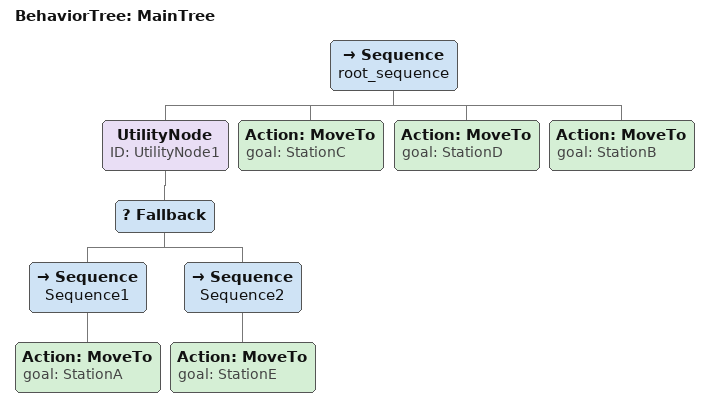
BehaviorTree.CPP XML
<root main_tree_to_execute="MainTree">
    <BehaviorTree ID="MainTree">
        <Sequence name="root_sequence">
            <!-- UtilityNode will always return "FAILURE" if "StationE" is not provided as input -->
            <UtilityNode ID="UtilityNode1">
                <Fallback>
                    <Sequence name="Sequence1">
                        <Action ID="MoveTo" goal="StationA"/>
                    </Sequence>
                    <Sequence name="Sequence2">
                        <Action ID="MoveTo" goal="StationE"/>
                    </Sequence>
                </Fallback>
            </UtilityNode>
            <Action ID="MoveTo" goal="StationC"/>
            <Action ID="MoveTo" goal="StationD"/>
            <Action ID="MoveTo" goal="StationB"/>
        </Sequence>
    </BehaviorTree>
</root>
